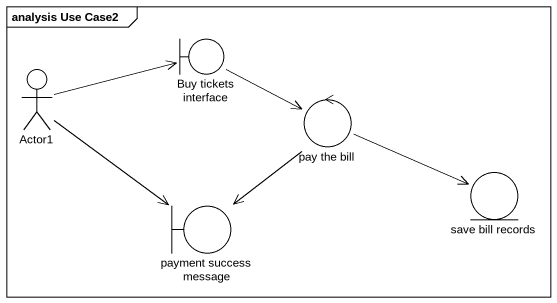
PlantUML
@startuml
mainframe analysis Use Case2
boundary "Buy tickets interface" as Buy_tickets_interface
actor Actor1
control "pay the bill" as pay_the_bill
entity "save bill records" as save_bill_records
boundary "payment success message" as payment_success_message
Buy_tickets_interface -right-> pay_the_bill
Actor1 -right-> Buy_tickets_interface
Actor1 --> payment_success_message
pay_the_bill -right-> save_bill_records
pay_the_bill --> payment_success_message
@enduml
